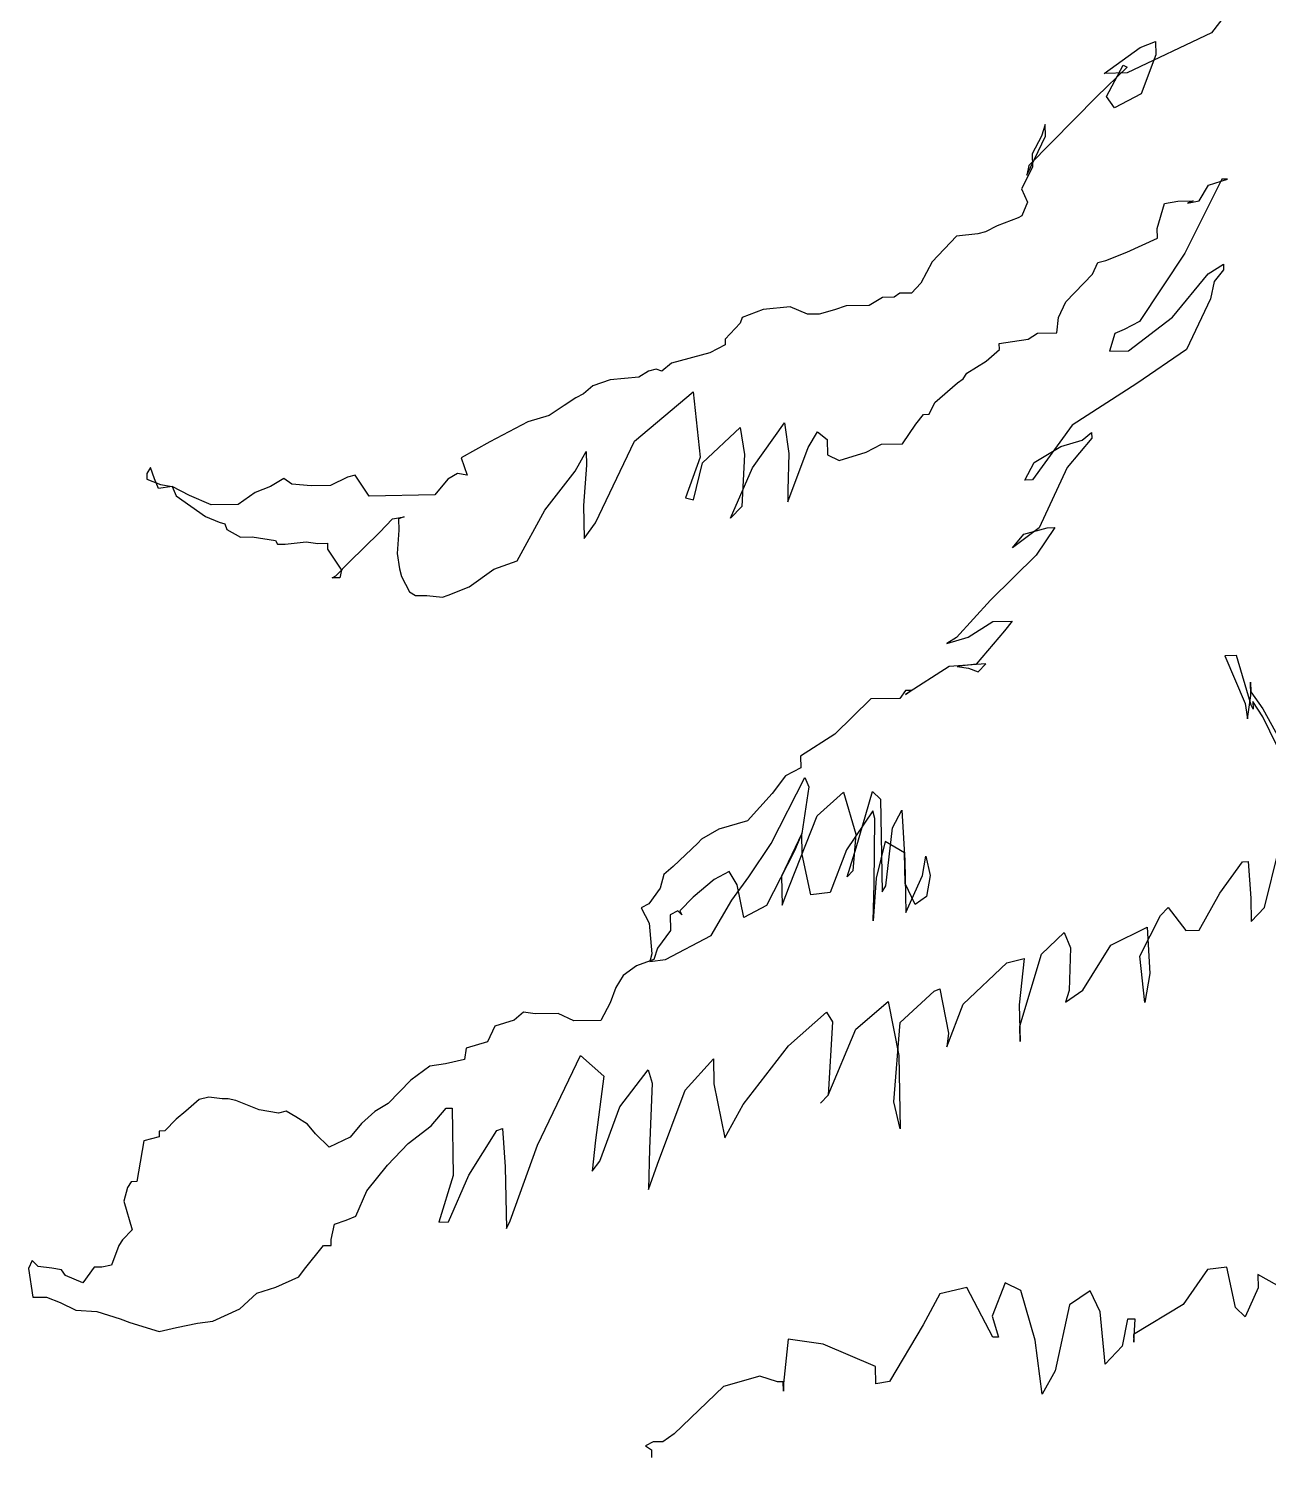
# Model space of a CAD drawing. Extents: x -685 to -403, y -500 to -144.
# Drawn here: x -685.1 to -568.5, y -499.8 to -365.4 of the extents above; entities that cross this region are included whole.
import ezdxf

# ---------------------------------------------------------------- set-up
doc = ezdxf.new("R2010")
doc.units = 0
doc.layers.get('0').update_dxf_attribs({"linetype": 'CONTINUOUS'})

msp = doc.modelspace()

# ---------------------------------------------------------------- linework, layer by layer
at = {"color": 0}
for p, q in [((-570.31, -361.16), (-573.86, -365.77)), ((-573.86, -365.77), (-581.78, -369.55)), ((-580.55, -367.17), (-579.11, -366.59)), ((-579.11, -366.59), (-579.08, -367.86)), ((-583.95, -369.59), (-580.55, -367.17)), ((-579.08, -367.86), (-580.47, -371.52)), ((-581.79, -369), (-584.64, -371.78)), ((-581.78, -369.55), (-583.95, -369.59)), ((-583.73, -371.76), (-582.15, -368.83)), ((-582.15, -368.83), (-581.79, -369)), ((-584.64, -371.78), (-591.05, -378.26)), ((-582.99, -372.84), (-583.73, -371.76)), ((-580.47, -371.52), (-582.99, -372.84)), ((-589.49, -374.41), (-589.83, -375.51)), ((-589.47, -375.5), (-589.49, -374.41)), ((-591.22, -379.17), (-589.47, -375.5)), ((-589.83, -375.51), (-590.71, -377.16)), ((-590.71, -377.16), (-590.69, -378.43)), ((-590.69, -378.43), (-591.74, -380.45)), ((-591.05, -378.26), (-591.22, -379.17)), ((-591.74, -380.45), (-591.17, -381.71)), ((-572.87, -379.55), (-576.37, -386.51)), ((-575.01, -381.59), (-574.13, -380.12)), ((-574.13, -380.12), (-572.33, -379.54)), ((-572.33, -379.54), (-572.87, -379.55)), ((-591.17, -381.71), (-591.69, -382.99)), ((-578.96, -384.2), (-578.28, -381.83)), ((-578.28, -381.83), (-577.01, -381.62)), ((-577.01, -381.62), (-575.56, -381.6)), ((-576.1, -381.79), (-575.01, -381.59)), ((-575.56, -381.6), (-576.1, -381.79)), ((-592.05, -383.18), (-594.03, -383.94)), ((-591.69, -382.99), (-592.05, -383.18)), ((-595.11, -384.5), (-595.83, -384.7)), ((-594.03, -383.94), (-595.11, -384.5)), ((-578.94, -385.11), (-578.96, -384.2)), ((-597.83, -384.92), (-600.14, -387.32)), ((-595.83, -384.7), (-597.83, -384.92)), ((-581.82, -386.43), (-578.94, -385.11)), ((-584.53, -387.39), (-583.8, -387.2)), ((-583.8, -387.2), (-581.82, -386.43)), ((-576.37, -386.51), (-580.61, -392.95)), ((-600.14, -387.32), (-601.19, -389.34)), ((-587.54, -391.08), (-585.05, -388.49)), ((-585.05, -388.49), (-584.53, -387.39)), ((-577.53, -392.53), (-574.16, -388.47)), ((-574.16, -388.47), (-572.72, -387.53)), ((-572.71, -388.08), (-573.6, -389.18)), ((-572.72, -387.53), (-572.71, -388.08)), ((-601.19, -389.34), (-602.08, -390.26)), ((-573.6, -389.18), (-573.93, -390.82)), ((-604.8, -390.68), (-606.06, -391.43)), ((-603.71, -390.66), (-604.8, -390.68)), ((-603.17, -390.28), (-603.71, -390.66)), ((-602.08, -390.26), (-603.17, -390.28)), ((-588.24, -392.55), (-587.54, -391.08)), ((-573.93, -390.82), (-576.2, -395.59)), ((-618.02, -392.56), (-618.19, -393.11)), ((-616.03, -391.8), (-618.02, -392.56)), ((-613.5, -391.57), (-616.03, -391.8)), ((-611.85, -392.26), (-613.5, -391.57)), ((-610.76, -392.24), (-611.85, -392.26)), ((-609.32, -391.85), (-610.76, -392.24)), ((-608.23, -391.47), (-609.32, -391.85)), ((-606.06, -391.43), (-608.23, -391.47)), ((-588.4, -394), (-588.24, -392.55)), ((-581.65, -395.69), (-577.53, -392.53)), ((-618.19, -393.11), (-619.61, -394.59)), ((-582.05, -393.7), (-582.95, -394.08)), ((-580.61, -392.95), (-582.05, -393.7)), ((-619.6, -395.13), (-621.04, -395.89)), ((-619.61, -394.59), (-619.6, -395.13)), ((-593.82, -395.01), (-592.56, -394.81)), ((-593.81, -395.56), (-593.82, -395.01)), ((-592.56, -394.81), (-591.11, -394.6)), ((-591.11, -394.6), (-590.21, -394.04)), ((-590.21, -394.04), (-588.4, -394)), ((-582.95, -394.08), (-583.46, -395.72)), ((-621.04, -395.89), (-624.65, -396.86)), ((-595.06, -396.67), (-593.81, -395.56)), ((-583.46, -395.72), (-581.65, -395.69)), ((-576.2, -395.59), (-580.86, -398.76)), ((-626.82, -397.63), (-627.72, -398.19)), ((-626.1, -397.43), (-626.82, -397.63)), ((-625.55, -397.6), (-626.1, -397.43)), ((-624.65, -396.86), (-625.55, -397.6)), ((-597.21, -398.34), (-596.86, -397.79)), ((-596.86, -397.79), (-595.06, -396.67)), ((-632.06, -399), (-632.95, -399.74)), ((-630.43, -398.42), (-632.06, -399)), ((-627.72, -398.19), (-630.43, -398.42)), ((-599.89, -400.57), (-597.75, -398.72)), ((-597.75, -398.72), (-597.21, -398.34)), ((-580.86, -398.76), (-586.96, -402.69)), ((-633.67, -400.12), (-634.75, -400.86)), ((-632.95, -399.74), (-633.67, -400.12)), ((-628.15, -404.19), (-622.61, -399.55)), ((-622.61, -399.55), (-621.95, -405.71)), ((-600.42, -401.67), (-599.89, -400.57)), ((-636.18, -401.8), (-638.17, -402.38)), ((-634.75, -400.86), (-636.18, -401.8)), ((-601.67, -402.6), (-600.96, -401.68)), ((-600.96, -401.68), (-600.42, -401.67)), ((-638.17, -402.38), (-641.76, -404.26)), ((-621.75, -406.25), (-618.19, -402.91)), ((-618.19, -402.91), (-617.78, -405.45)), ((-617.03, -406.7), (-614.02, -402.47)), ((-614.02, -402.47), (-613.6, -405.37)), ((-611.8, -404.79), (-610.92, -403.32)), ((-610.92, -403.32), (-610, -404.03)), ((-602.91, -404.44), (-601.67, -402.6)), ((-586.96, -402.69), (-590.68, -407.84)), ((-586.03, -404.12), (-585.13, -403.38)), ((-585.13, -403.38), (-585.12, -403.93)), ((-641.76, -404.26), (-644.46, -405.77)), ((-631.82, -411.88), (-628.15, -404.19)), ((-610, -404.03), (-609.97, -405.48)), ((-606.34, -405.23), (-604.9, -404.48)), ((-604.9, -404.48), (-602.91, -404.44)), ((-590.53, -406.21), (-588.01, -404.71)), ((-588.01, -404.71), (-586.03, -404.12)), ((-585.12, -403.93), (-587.43, -406.69)), ((-644.46, -405.77), (-643.88, -407.39)), ((-633.72, -407.02), (-632.67, -405.18)), ((-632.67, -405.18), (-632.64, -406.45)), ((-621.95, -405.71), (-623.33, -409.54)), ((-617.78, -405.45), (-618.05, -410.35)), ((-613.6, -405.37), (-613.72, -408.82)), ((-613.7, -409.91), (-611.8, -404.79)), ((-609.97, -405.48), (-608.87, -406.01)), ((-608.87, -406.01), (-606.34, -405.23)), ((-673.67, -406.68), (-674.02, -407.23)), ((-674.02, -407.23), (-674.01, -407.77)), ((-673.29, -407.76), (-673.67, -406.68)), ((-654.41, -407.41), (-655.14, -407.6)), ((-653.1, -409.38), (-654.41, -407.41)), ((-644.79, -407.23), (-645.69, -407.79)), ((-643.88, -407.39), (-644.79, -407.23)), ((-636.56, -410.7), (-633.72, -407.02)), ((-632.64, -406.45), (-632.94, -410.27)), ((-622.6, -409.71), (-621.75, -406.25)), ((-619.11, -411.46), (-617.03, -406.7)), ((-591.4, -407.86), (-590.53, -406.21)), ((-587.43, -406.69), (-590.05, -412.37)), ((-674.01, -407.77), (-672.73, -408.29)), ((-672.91, -408.66), (-673.29, -407.76)), ((-671.64, -408.46), (-672.91, -408.66)), ((-672.73, -408.29), (-671.64, -408.46)), ((-669.99, -409.33), (-671.64, -408.46)), ((-671.64, -408.46), (-671.26, -409.36)), ((-662.38, -408.46), (-663.82, -409.04)), ((-661.12, -407.71), (-662.38, -408.46)), ((-660.39, -408.24), (-661.12, -407.71)), ((-658.57, -408.39), (-660.39, -408.24)), ((-656.75, -408.36), (-658.57, -408.39)), ((-655.14, -407.6), (-656.75, -408.36)), ((-645.69, -407.79), (-646.93, -409.26)), ((-590.68, -407.84), (-591.4, -407.86)), ((-671.26, -409.36), (-668.5, -411.3)), ((-667.98, -410.2), (-669.99, -409.33)), ((-663.82, -409.04), (-665.44, -410.15)), ((-646.93, -409.26), (-653.1, -409.38)), ((-623.33, -409.54), (-622.6, -409.71)), ((-613.72, -408.82), (-613.7, -409.91)), ((-668.5, -411.3), (-667.22, -411.82)), ((-665.44, -410.15), (-667.98, -410.2)), ((-650.89, -411.52), (-649.8, -411.31)), ((-649.8, -411.31), (-650.34, -411.51)), ((-639.19, -415.47), (-636.56, -410.7)), ((-632.94, -410.27), (-632.88, -413.36)), ((-618.05, -410.35), (-619.11, -411.46)), ((-667.22, -411.82), (-666.67, -411.99)), ((-666.67, -411.99), (-666.48, -412.53)), ((-666.48, -412.53), (-665.2, -413.24)), ((-652.13, -412.81), (-650.89, -411.52)), ((-650.32, -412.59), (-650.46, -414.78)), ((-650.34, -411.51), (-650.32, -412.59)), ((-632.88, -413.36), (-631.82, -411.88)), ((-590.05, -412.37), (-592.56, -414.23)), ((-591.49, -412.94), (-589.32, -412.36)), ((-588.6, -412.34), (-590.36, -414.92)), ((-589.32, -412.36), (-588.6, -412.34)), ((-665.2, -413.24), (-664.11, -413.22)), ((-664.11, -413.22), (-661.92, -413.54)), ((-661.92, -413.54), (-661.73, -413.9)), ((-661.73, -413.9), (-661.01, -413.88)), ((-661.01, -413.88), (-659.02, -413.67)), ((-659.02, -413.67), (-657.92, -413.83)), ((-657.92, -413.83), (-657.02, -413.81)), ((-657.02, -413.81), (-657.01, -414.35)), ((-654.98, -415.59), (-652.13, -412.81)), ((-592.56, -414.23), (-591.49, -412.94)), ((-657.01, -414.35), (-655.7, -416.33)), ((-650.46, -414.78), (-650.25, -416.22)), ((-641.36, -416.24), (-639.19, -415.47)), ((-590.36, -414.92), (-594.64, -419.17)), ((-656.23, -416.88), (-654.98, -415.59)), ((-655.7, -416.33), (-655.87, -417.06)), ((-650.25, -416.22), (-650.06, -416.95)), ((-643.68, -417.92), (-641.36, -416.24)), ((-656.59, -417.07), (-656.23, -416.88)), ((-655.87, -417.06), (-656.59, -417.07)), ((-650.06, -416.95), (-649.3, -418.38)), ((-645.67, -418.68), (-643.68, -417.92)), ((-649.3, -418.38), (-648.75, -418.74)), ((-648.75, -418.74), (-647.66, -418.72)), ((-647.66, -418.72), (-646.21, -418.87)), ((-646.21, -418.87), (-645.67, -418.68)), ((-594.64, -419.17), (-597.84, -422.68)), ((-596.75, -422.66), (-594.42, -421.17)), ((-593.32, -422.05), (-595.98, -425.19)), ((-594.42, -421.17), (-592.61, -421.13)), ((-592.61, -421.13), (-593.32, -422.05)), ((-598.74, -423.24), (-596.75, -422.66)), ((-597.84, -422.68), (-598.74, -423.24)), ((-571.49, -424.37), (-572.58, -424.39)), ((-572.58, -424.39), (-570.68, -428.89)), ((-570.13, -429.06), (-571.49, -424.37)), ((-598.52, -425.42), (-602.64, -428.04)), ((-595.07, -425.17), (-598.52, -425.42)), ((-595.98, -425.19), (-597.79, -425.4)), ((-597.79, -425.4), (-596.7, -425.57)), ((-596.7, -425.57), (-595.79, -425.91)), ((-595.79, -425.91), (-595.07, -425.17)), ((-570.17, -426.88), (-570.15, -427.79)), ((-570.14, -428.15), (-570.17, -426.88)), ((-605.9, -428.46), (-609.29, -431.79)), ((-603.18, -428.41), (-605.9, -428.46)), ((-602.65, -427.67), (-603.18, -428.41)), ((-602.11, -427.66), (-602.65, -427.67)), ((-602.64, -428.04), (-602.11, -427.66)), ((-570.68, -428.89), (-570.47, -430.34)), ((-570.47, -430.34), (-570.14, -428.15)), ((-570.15, -427.79), (-569.03, -429.4)), ((-569.95, -428.69), (-569.94, -429.42)), ((-569.02, -430.13), (-569.95, -428.69)), ((-569.94, -429.42), (-570.13, -429.06)), ((-569.03, -429.4), (-567.15, -432.82)), ((-567.7, -432.83), (-569.02, -430.13)), ((-609.29, -431.79), (-612.52, -433.85)), ((-612.52, -433.85), (-612.5, -434.94)), ((-612.5, -434.94), (-613.94, -435.69)), ((-615.27, -442.07), (-612.12, -435.84)), ((-613.94, -435.69), (-615.18, -437.35)), ((-611.74, -436.74), (-612.38, -441.11)), ((-612.12, -435.84), (-611.74, -436.74)), ((-615.18, -437.35), (-617.49, -439.94)), ((-610.96, -439.45), (-608.46, -437.22)), ((-608.46, -437.22), (-607.3, -441.2)), ((-607.28, -442.47), (-605.74, -437.17)), ((-605.74, -437.17), (-605, -437.89)), ((-605, -437.89), (-604.84, -446.6)), ((-613.56, -446.04), (-610.96, -439.45)), ((-605.71, -438.99), (-608.18, -442.67)), ((-605.51, -439.71), (-605.71, -438.99)), ((-603.86, -440.59), (-602.98, -438.94)), ((-602.98, -438.94), (-602.71, -443.65)), ((-620.2, -440.71), (-621.82, -441.65)), ((-617.49, -439.94), (-620.2, -440.71)), ((-605.58, -445.89), (-605.51, -439.71)), ((-604.49, -446.05), (-603.86, -440.59)), ((-622.17, -442.02), (-624.49, -444.24)), ((-621.82, -441.65), (-622.17, -442.02)), ((-617.39, -445.2), (-615.27, -442.07)), ((-612.38, -441.11), (-614.31, -445.14)), ((-612.38, -441.11), (-613.08, -442.76)), ((-612.35, -443.11), (-612.38, -441.11)), ((-607.3, -441.2), (-607.6, -444.65)), ((-604.56, -441.87), (-605.41, -445.34)), ((-602.73, -442.93), (-604.56, -441.87)), ((-613.08, -442.76), (-615.71, -447.89)), ((-611.55, -446.91), (-612.35, -443.11)), ((-608.18, -442.67), (-609.74, -446.69)), ((-608.13, -445.21), (-607.28, -442.47)), ((-602.67, -445.83), (-602.73, -442.93)), ((-602.71, -443.65), (-602.62, -448.55)), ((-601.05, -445.07), (-600.72, -443.25)), ((-600.72, -443.25), (-600.33, -445.06)), ((-568.86, -448.1), (-567.51, -442.63)), ((-625.38, -444.99), (-625.72, -446.26)), ((-624.49, -444.24), (-625.38, -444.99)), ((-619.22, -444.69), (-620.65, -445.44)), ((-618.47, -445.95), (-619.22, -444.69)), ((-607.6, -444.65), (-608.13, -445.21)), ((-600.33, -445.06), (-600.65, -447.06)), ((-573.06, -446.73), (-570.94, -443.78)), ((-570.94, -443.78), (-570.4, -443.77)), ((-570.4, -443.77), (-570.15, -447.22)), ((-625.72, -446.26), (-626.78, -447.74)), ((-620.65, -445.44), (-622.62, -447.11)), ((-618.98, -447.41), (-617.39, -445.2)), ((-617.86, -449.02), (-618.47, -445.95)), ((-614.31, -445.14), (-614.25, -447.86)), ((-614.25, -447.86), (-613.56, -446.04)), ((-605.41, -445.34), (-605.69, -449.34)), ((-605.69, -449.34), (-605.58, -445.89)), ((-604.84, -446.6), (-604.49, -446.05)), ((-601.73, -447.81), (-602.67, -445.83)), ((-602.62, -448.55), (-601.05, -445.07)), ((-626.78, -447.74), (-627.5, -448.11)), ((-622.62, -447.11), (-623.87, -448.41)), ((-620.92, -450.71), (-618.98, -447.41)), ((-609.74, -446.69), (-611.55, -446.91)), ((-600.65, -447.06), (-601.73, -447.81)), ((-575, -450.21), (-573.06, -446.73)), ((-570.15, -447.22), (-570.11, -449.39)), ((-627.5, -448.11), (-626.75, -449.55)), ((-624.05, -448.41), (-624.77, -448.79)), ((-624.77, -448.79), (-624.74, -450.24)), ((-623.68, -448.77), (-624.05, -448.41)), ((-623.87, -448.41), (-623.68, -448.77)), ((-615.71, -447.89), (-617.86, -449.02)), ((-580.58, -452.68), (-578.65, -448.83)), ((-578.65, -448.83), (-577.94, -448.09)), ((-577.94, -448.09), (-576.27, -450.24)), ((-570.11, -449.39), (-568.86, -448.1)), ((-626.75, -449.55), (-626.51, -452.45)), ((-624.74, -450.24), (-625.98, -451.9)), ((-583.32, -451.64), (-579.9, -449.94)), ((-579.9, -449.94), (-579.64, -454.29)), ((-576.27, -450.24), (-575, -450.21)), ((-625.23, -452.97), (-620.92, -450.71)), ((-589.84, -452.49), (-587.7, -450.45)), ((-587.7, -450.45), (-587.13, -451.89)), ((-585.96, -455.87), (-583.32, -451.64)), ((-626.32, -452.99), (-627.95, -453.57)), ((-626.51, -452.45), (-626.68, -453.18)), ((-626.68, -453.18), (-625.23, -452.97)), ((-625.98, -451.9), (-626.32, -452.99)), ((-593.09, -453.28), (-591.47, -452.88)), ((-591.47, -452.88), (-591.93, -457.25)), ((-591.89, -459.24), (-589.84, -452.49)), ((-587.13, -451.89), (-587.23, -455.89)), ((-580.13, -457.03), (-580.58, -452.68)), ((-627.95, -453.57), (-629.2, -454.5)), ((-597.2, -457.17), (-593.09, -453.28)), ((-579.64, -454.29), (-580.13, -457.03)), ((-629.9, -455.6), (-630.42, -457.06)), ((-629.2, -454.5), (-629.9, -455.6)), ((-599.94, -455.95), (-599.4, -455.75)), ((-599.4, -455.75), (-598.6, -459.92)), ((-630.42, -457.06), (-631.3, -458.71)), ((-607.32, -459.53), (-604.28, -456.94)), ((-604.28, -456.94), (-603.28, -462)), ((-603.15, -458.91), (-599.94, -455.95)), ((-598.75, -461.19), (-597.2, -457.17)), ((-587.58, -456.98), (-585.96, -455.87)), ((-587.23, -455.89), (-587.58, -456.98)), ((-638.58, -457.94), (-639.47, -458.69)), ((-637.48, -458.1), (-638.58, -457.94)), ((-635.31, -458.06), (-637.48, -458.1)), ((-633.84, -458.76), (-635.31, -458.06)), ((-613.64, -461.11), (-610.07, -457.95)), ((-610.07, -457.95), (-609.51, -458.85)), ((-591.93, -457.25), (-591.86, -460.7)), ((-641.27, -459.26), (-641.97, -460.73)), ((-639.47, -458.69), (-641.27, -459.26)), ((-631.3, -458.71), (-633.84, -458.76)), ((-609.51, -458.85), (-609.92, -465.76)), ((-609.92, -465.76), (-607.32, -459.53)), ((-603.74, -466.37), (-603.15, -458.91)), ((-591.86, -460.7), (-591.89, -459.24)), ((-641.97, -460.73), (-643.96, -461.31)), ((-617.9, -466.63), (-613.64, -461.11)), ((-598.6, -459.92), (-598.75, -461.19)), ((-644.12, -462.4), (-645.93, -462.8)), ((-643.96, -461.31), (-644.12, -462.4)), ((-637.25, -470.45), (-633.23, -462.02)), ((-633.23, -462.02), (-631.02, -463.97)), ((-623.37, -465.28), (-620.7, -462.33)), ((-620.7, -462.33), (-620.66, -464.69)), ((-603.28, -462), (-603.15, -468.9)), ((-647.38, -463.01), (-649.17, -464.32)), ((-645.93, -462.8), (-647.38, -463.01)), ((-629.51, -466.85), (-626.85, -463.35)), ((-626.85, -463.35), (-626.47, -464.61)), ((-649.17, -464.32), (-651.3, -466.53)), ((-631.02, -463.97), (-631.81, -469.98)), ((-626.47, -464.61), (-626.71, -470.79)), ((-620.66, -464.69), (-619.65, -469.75)), ((-669.1, -466.14), (-670.35, -467.26)), ((-668.2, -465.94), (-669.1, -466.14)), ((-666.93, -466.1), (-668.2, -465.94)), ((-666.38, -466.09), (-666.93, -466.1)), ((-665.65, -466.26), (-666.38, -466.09)), ((-663.46, -467.13), (-665.65, -466.26)), ((-651.3, -466.53), (-652.56, -467.28)), ((-625.96, -472.23), (-623.37, -465.28)), ((-610.64, -466.5), (-609.92, -465.76)), ((-609.92, -465.76), (-610.64, -466.5)), ((-603.15, -468.9), (-603.74, -466.37)), ((-670.35, -467.26), (-671.25, -468)), ((-661.64, -467.45), (-663.46, -467.13)), ((-660.91, -467.26), (-661.64, -467.45)), ((-660, -467.79), (-660.91, -467.26)), ((-658.89, -468.49), (-660, -467.79)), ((-652.56, -467.28), (-653.81, -468.4)), ((-647.27, -468.64), (-645.85, -466.98)), ((-645.85, -466.98), (-645.3, -466.97)), ((-645.3, -466.97), (-645.19, -473.32)), ((-631.41, -471.97), (-629.51, -466.85)), ((-619.65, -469.75), (-617.9, -466.63)), ((-672.32, -469.11), (-672.86, -469.12)), ((-672.86, -469.12), (-672.85, -469.66)), ((-671.25, -468), (-672.32, -469.11)), ((-658.15, -469.39), (-658.89, -468.49)), ((-653.81, -468.4), (-654.88, -469.69)), ((-649.42, -470.31), (-647.27, -468.64)), ((-643.73, -473.29), (-641.09, -469.07)), ((-641.09, -469.07), (-640.55, -468.87)), ((-640.55, -468.87), (-640.3, -472.5)), ((-674.3, -470.05), (-674.79, -472.97)), ((-672.85, -469.66), (-674.3, -470.05)), ((-656.86, -470.63), (-658.15, -469.39)), ((-654.88, -469.69), (-656.86, -470.63)), ((-651.38, -472.35), (-649.42, -470.31)), ((-639.84, -477.57), (-637.25, -470.45)), ((-631.81, -469.98), (-632.12, -472.89)), ((-626.71, -470.79), (-626.82, -474.61)), ((-674.79, -472.97), (-674.95, -473.88)), ((-653.33, -474.74), (-651.38, -472.35)), ((-645.65, -477.68), (-643.73, -473.29)), ((-640.3, -472.5), (-640.19, -478.31)), ((-632.12, -472.89), (-631.41, -471.97)), ((-626.82, -474.61), (-625.96, -472.23)), ((-675.85, -474.44), (-676.19, -475.72)), ((-675.49, -473.89), (-675.85, -474.44)), ((-674.95, -473.88), (-675.49, -473.89)), ((-645.19, -473.32), (-646.56, -477.7)), ((-676.19, -475.72), (-675.41, -478.42)), ((-654.37, -477.12), (-653.33, -474.74)), ((-655.27, -477.5), (-654.37, -477.12)), ((-675.41, -478.42), (-676.3, -479.35)), ((-656.69, -479.34), (-656.36, -477.89)), ((-656.36, -477.89), (-655.27, -477.5)), ((-646.56, -477.7), (-645.65, -477.68)), ((-640.19, -478.31), (-639.84, -477.57)), ((-676.65, -479.9), (-677.34, -481.73)), ((-676.3, -479.35), (-676.65, -479.9)), ((-659.18, -482.11), (-657.41, -479.9)), ((-657.41, -479.9), (-656.68, -479.89)), ((-656.68, -479.89), (-656.69, -479.34)), ((-684.8, -481.32), (-685.14, -482.06)), ((-684.24, -481.86), (-684.8, -481.32)), ((-685.14, -482.06), (-684.73, -484.77)), ((-682.97, -482.02), (-684.24, -481.86)), ((-682.06, -482.18), (-682.97, -482.02)), ((-681.68, -482.72), (-682.06, -482.18)), ((-680.04, -483.41), (-681.68, -482.72)), ((-678.97, -481.94), (-680.04, -483.41)), ((-678.25, -481.93), (-678.97, -481.94)), ((-677.34, -481.73), (-678.25, -481.93)), ((-659.71, -482.85), (-659.18, -482.11)), ((-574.21, -482.15), (-576.51, -485.46)), ((-572.4, -481.94), (-574.21, -482.15)), ((-571.6, -485.73), (-572.4, -481.94)), ((-569.48, -482.61), (-569.46, -483.88)), ((-567.65, -483.66), (-569.48, -482.61)), ((-663.68, -484.38), (-661.87, -483.8)), ((-661.87, -483.8), (-659.71, -482.85)), ((-596.88, -483.85), (-599.41, -484.44)), ((-594.43, -488.52), (-596.88, -483.85)), ((-593.25, -483.42), (-594.47, -486.53)), ((-591.79, -484.12), (-593.25, -483.42)), ((-569.46, -483.88), (-570.68, -486.62)), ((-684.73, -484.77), (-683.46, -484.75)), ((-683.46, -484.75), (-682.18, -485.27)), ((-682.18, -485.27), (-680.71, -485.97)), ((-665.28, -485.86), (-663.68, -484.38)), ((-599.41, -484.44), (-600.99, -487.37)), ((-590.43, -488.81), (-591.79, -484.12)), ((-585.25, -484.17), (-587.22, -485.48)), ((-584.31, -486.15), (-585.25, -484.17)), ((-680.71, -485.97), (-678.71, -486.11)), ((-678.71, -486.11), (-676.52, -486.8)), ((-667.8, -487), (-665.28, -485.86)), ((-594.47, -486.53), (-593.88, -488.51)), ((-587.22, -485.48), (-588.56, -491.68)), ((-583.85, -491.05), (-584.31, -486.15)), ((-576.51, -485.46), (-581.18, -488.27)), ((-570.68, -486.62), (-571.6, -485.73)), ((-676.52, -486.8), (-675.61, -487.14)), ((-675.61, -487.14), (-672.87, -488)), ((-672.87, -488), (-671.24, -487.61)), ((-671.24, -487.61), (-669.25, -487.21)), ((-669.25, -487.21), (-667.8, -487)), ((-600.99, -487.37), (-604.15, -492.7)), ((-581.75, -486.83), (-582.25, -489.38)), ((-581.02, -486.82), (-581.75, -486.83)), ((-581.17, -489), (-581.02, -486.82)), ((-613.67, -488.7), (-614.13, -492.89)), ((-610.39, -489.19), (-613.67, -488.7)), ((-605.45, -491.27), (-610.39, -489.19)), ((-593.88, -488.51), (-594.43, -488.52)), ((-589.79, -493.88), (-590.43, -488.81)), ((-582.25, -489.38), (-583.85, -491.05)), ((-581.18, -488.27), (-581.17, -489)), ((-605.42, -492.9), (-605.45, -491.27)), ((-588.56, -491.68), (-589.79, -493.88)), ((-619.76, -493.17), (-624.39, -497.62)), ((-616.33, -492.2), (-619.76, -493.17)), ((-614.68, -492.72), (-616.33, -492.2)), ((-614.14, -492.71), (-614.68, -492.72)), ((-614.12, -493.61), (-614.14, -492.71)), ((-614.13, -492.89), (-614.12, -493.61)), ((-604.15, -492.7), (-605.42, -492.9)), ((-626.38, -498.38), (-627.1, -498.76)), ((-627.1, -498.76), (-626.55, -499.11)), ((-625.47, -498.37), (-626.38, -498.38)), ((-624.39, -497.62), (-625.47, -498.37)), ((-626.55, -499.11), (-626.53, -499.84))]:
    msp.add_line(p, q, dxfattribs=at)

doc.saveas('drawing.dxf')
